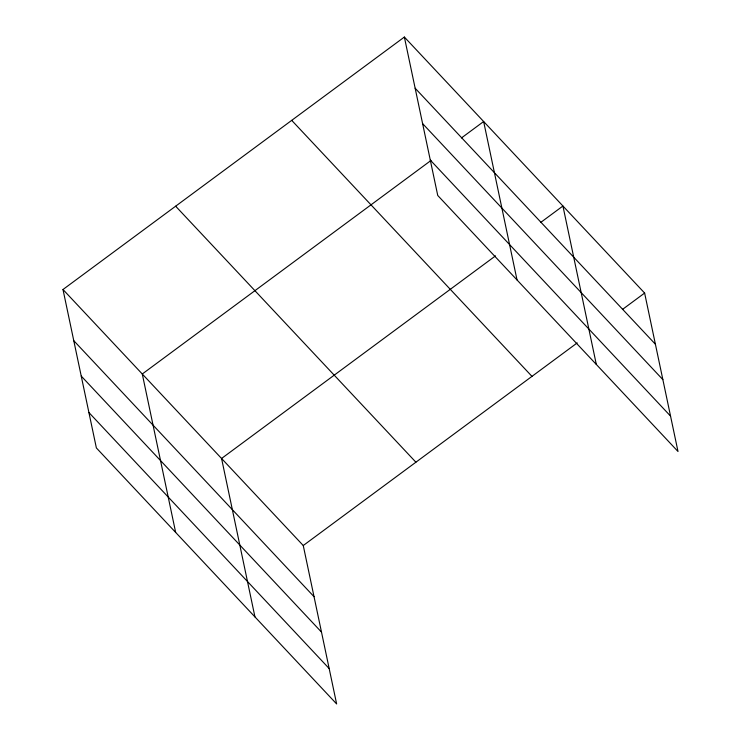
<?xml version="1.0" encoding="UTF-8"?>
<svg xmlns="http://www.w3.org/2000/svg" width="741" height="741" viewBox="0 0 741 741"><rect width="100%" height="100%" fill="white"/><g stroke="black" fill="none" stroke-linecap="round" stroke-linejoin="round"><path stroke-width="1.11" d="M62.994 289.509L303.254 545.524L336.636 703.95L96.376 447.944L62.994 289.509L404.364 37.05L644.624 293.056L678.006 451.491L437.746 195.476L404.364 37.05M431.012 160.454L142.281 373.992L175.663 532.427M461.486 137.919L483.641 121.533L517.033 279.959M495.525 255.867L221.568 458.475L254.95 616.91M540.773 222.402L562.928 206.017L596.32 364.442M303.254 545.524L577.211 342.907M622.459 309.451L644.624 293.056M415.145 88.225L655.405 344.232M422.602 123.617L662.862 379.624M430.289 160.084L670.549 416.099M291.713 120.366L531.973 376.372M175.645 206.202L415.905 462.208M73.776 340.684L314.036 596.69M81.232 376.076L321.492 632.092M88.92 412.542L329.18 668.558"/></g></svg>
